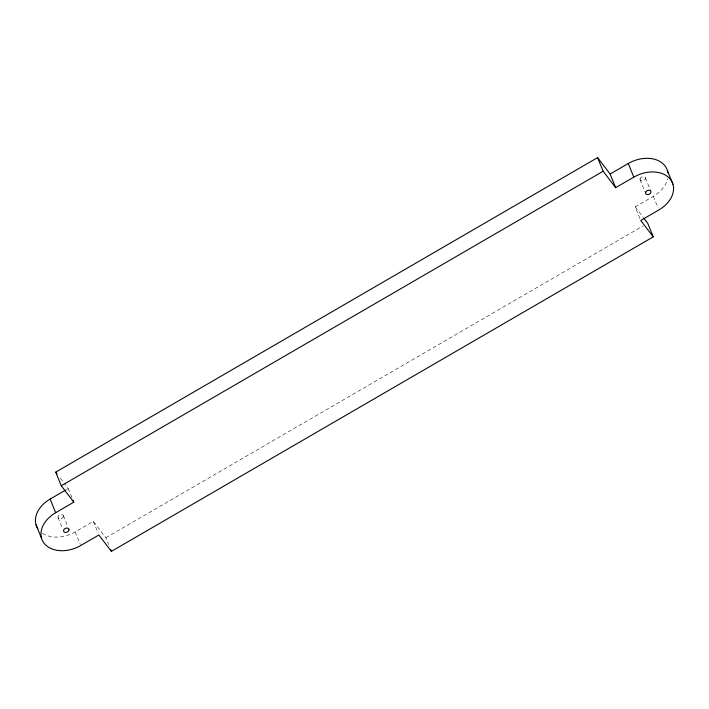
<?xml version="1.0" encoding="UTF-8"?>
<svg xmlns="http://www.w3.org/2000/svg" width="709" height="709" viewBox="0 0 709 709"><rect width="100%" height="100%" fill="white"/><g stroke="black" fill="none" stroke-linecap="round" stroke-linejoin="round"><path stroke-width="0.53" stroke-dasharray="3.54 2.66" d="M66.371 489.662L68.277 488.554L64.324 483.37M42.54 533.31A28.227 20.304 -22.1 0 0 75.189 531.91L93.34 521.381L105.845 537.759L108.61 544.574M639.935 218.54L635.193 206.86L653.335 196.331A28.227 20.304 -22.1 0 0 667.621 178.765M105.845 537.759L642.912 226.02M635.193 206.86L643.09 217.202M60.362 478.185L63.659 482.501M653.335 196.331L658.076 208.003M645.403 177.862L650.534 190.508M640.076 179.723L645.217 192.369M93.34 521.381L98.081 533.053M68.277 488.554L72.229 498.285M75.189 531.91L80.33 544.556M63.393 515.691L67.736 526.388M58.067 517.552L62.419 528.258M63.447 516.223L63.323 516.79A2.818 2.03 -22.1 0 1 59.902 518.775A2.818 2.03 -22.1 0 1 58.129 516.453A2.818 2.03 -22.1 0 1 61.55 514.468L62.197 514.583A2.818 2.03 -22.1 0 1 63.447 516.223M640.138 178.624L640.014 179.182A2.818 2.03 -22.1 0 0 641.273 180.83L641.911 180.946A2.818 2.03 -22.1 0 0 645.332 178.96A2.818 2.03 -22.1 0 0 643.559 176.638A2.818 2.03 -22.1 0 0 640.138 178.624"/><path stroke-width="1.06" d="M73.807 502.176L61.275 485.762L55.745 472.132L597.598 157.62L610.13 174.033L615.66 187.655L633.811 177.126A28.227 20.304 -22.1 0 1 670.528 179.492A28.227 20.304 -22.1 0 1 658.865 209.953L640.723 220.481L653.228 236.868L111.375 551.38L98.87 535.003L80.729 545.531A28.227 20.304 -22.1 0 1 44.002 543.156A28.227 20.304 -22.1 0 1 55.665 512.704L73.807 502.176L73.018 500.226M61.275 485.762L603.137 171.241L597.598 157.62M37.852 528.666A28.227 20.304 -22.1 0 1 50.135 499.083L65.414 490.211M610.13 174.033L628.271 163.495A28.227 20.304 -22.1 0 1 667.878 172.686M643.745 218.071L647.698 223.238L653.228 236.868M603.137 171.241L615.66 187.655M55.745 472.132L57.066 473.86M667.408 170.603L672.947 184.225M628.271 163.495L633.811 177.126M110.586 549.44L111.375 551.38M50.135 499.083L55.665 512.704M36.053 524.811L41.592 538.432M68.986 529.845L68.862 530.412A2.818 2.03 -22.1 0 1 65.441 532.397A2.818 2.03 -22.1 0 1 63.668 530.075A2.818 2.03 -22.1 0 1 67.089 528.09L67.727 528.205A2.818 2.03 -22.1 0 1 68.986 529.845M645.677 192.245L645.553 192.813A2.818 2.03 -22.1 0 0 646.803 194.452L647.45 194.567A2.818 2.03 -22.1 0 0 650.871 192.582A2.818 2.03 -22.1 0 0 649.098 190.26A2.818 2.03 -22.1 0 0 645.677 192.245"/></g></svg>
